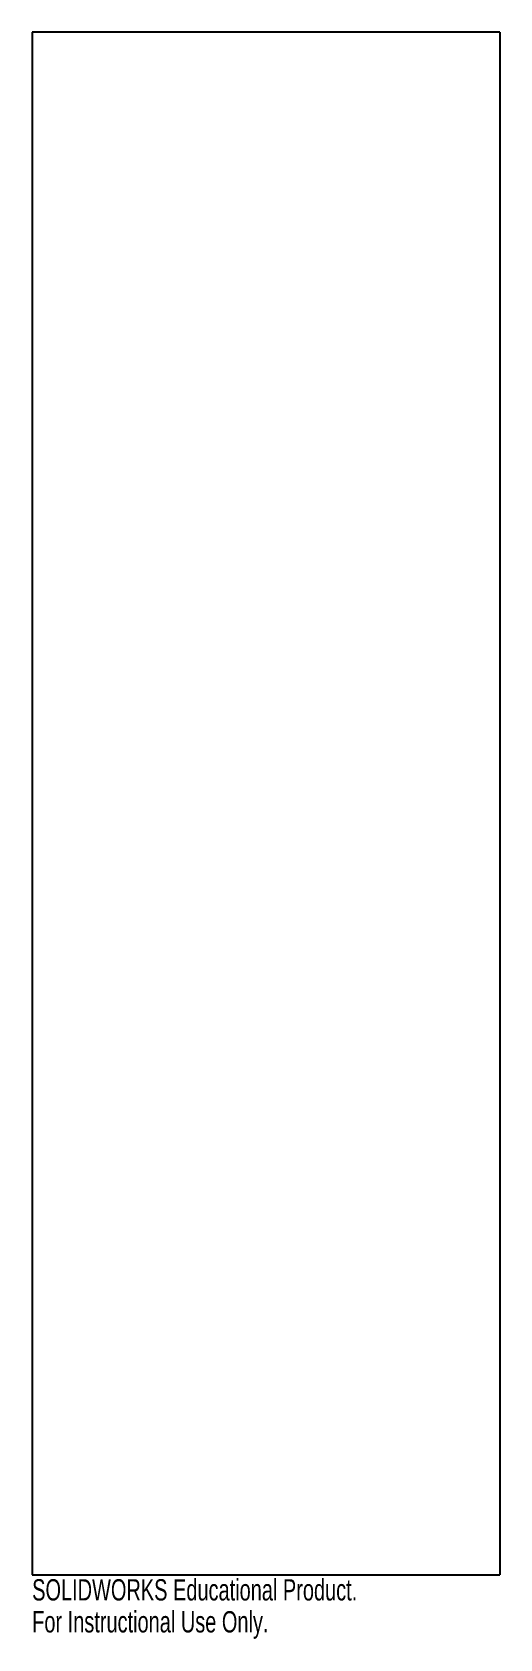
# Model space of a CAD drawing. Header units: millimetres. Extents: x -53 to 53, y -190 to 175.
import ezdxf

# ---------------------------------------------------------------- set-up
doc = ezdxf.new("R2010")
doc.units = ezdxf.units.MM
doc.styles.add('SLDTEXTSTYLE0', font='TXT', dxfattribs={"width": 0.7})

msp = doc.modelspace()

# ---------------------------------------------------------------- linework, layer by layer
at = {"color": 7, "linetype": 'Continuous', "lineweight": 25}
for p, q in [((53, 175), (-53, 175)), ((-53, 175), (-53, -175)), ((53, 175), (53, -175)), ((-53, -175), (53, -175))]:
    msp.add_line(p, q, dxfattribs=at)

# ---------------------------------------------------------------- texts
at = {"color": 7, "linetype": 'Continuous', "char_height": 4.8336, "attachment_point": 1, "style": 'SLDTEXTSTYLE0'}
for s, insert in [('SOLIDWORKS Educational Product.', (-53, -176.02)), ('For Instructional Use Only.', (-53, -183.27))]:
    msp.add_mtext(s, dxfattribs=dict(at, insert=insert))

doc.saveas('drawing.dxf')
